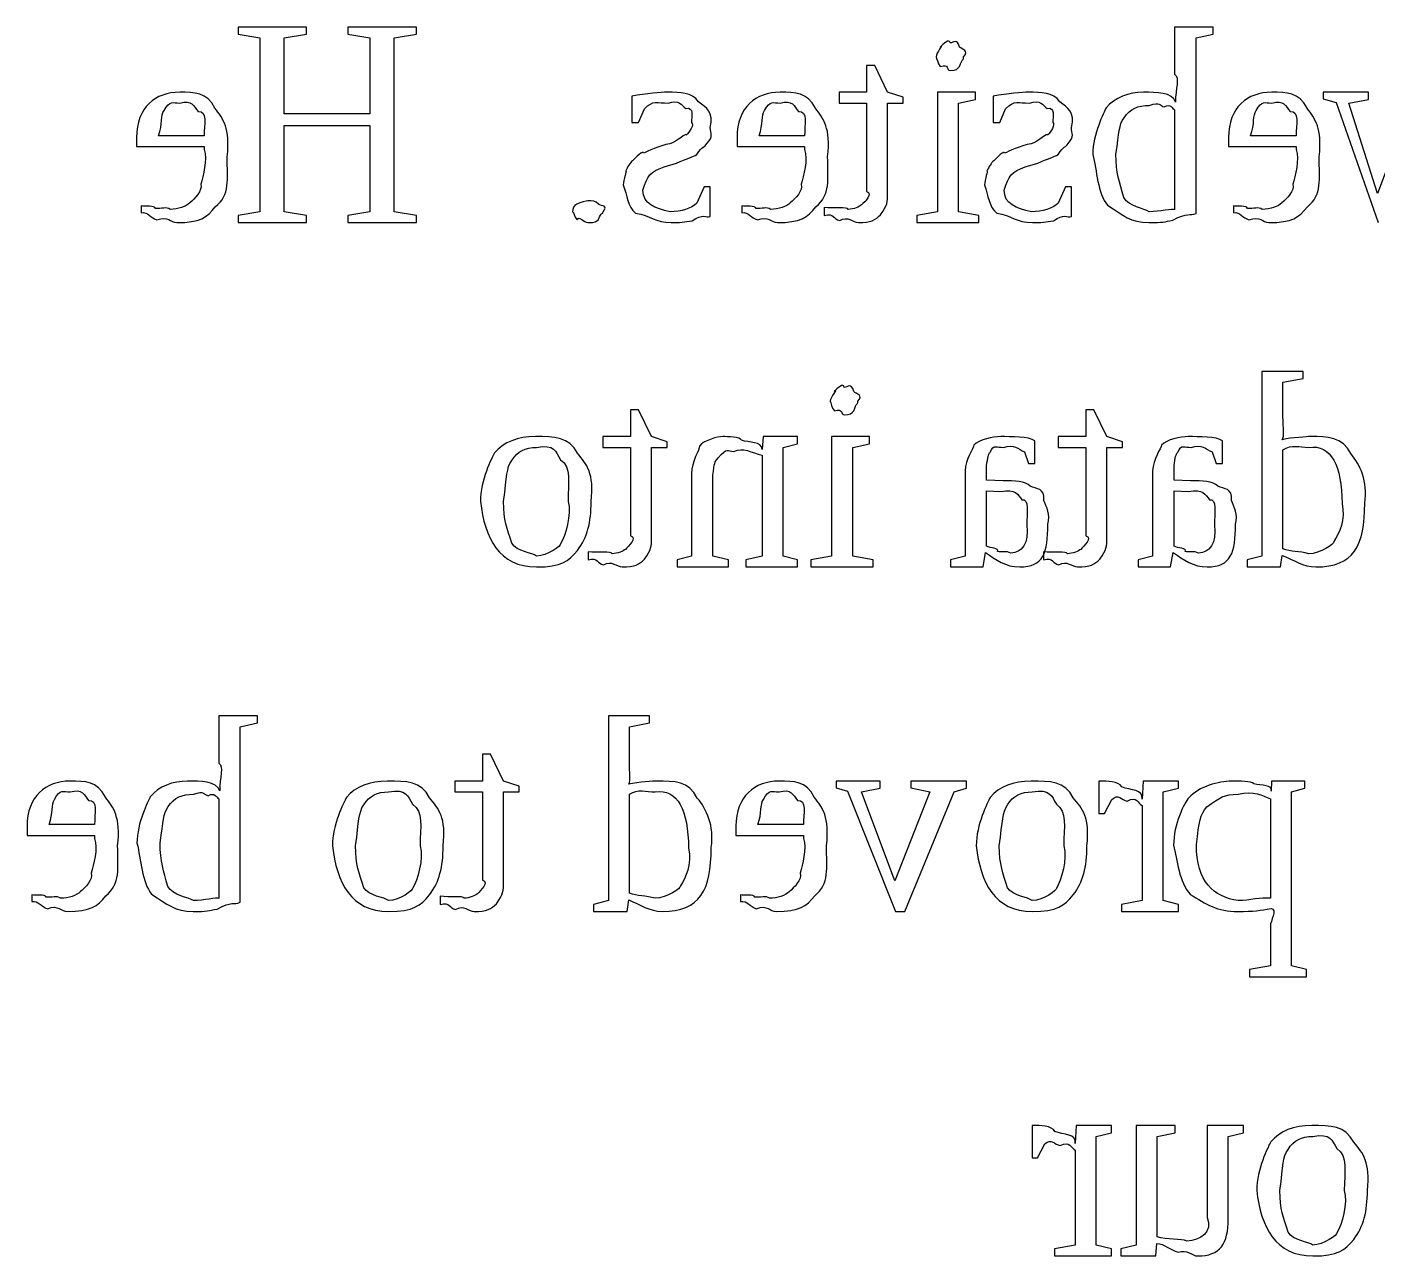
# Model space of a CAD drawing. Header units: millimetres. Extents: x 21 to 196, y 128 to 259.
# Drawn here: x 23.23 to 45.17, y 211.37 to 231.32 of the extents above; entities that cross this region are included whole.
import ezdxf

# ---------------------------------------------------------------- set-up
doc = ezdxf.new("R2010")
doc.units = ezdxf.units.MM
doc.layers.get('0').update_dxf_attribs({"linetype": 'CONTINUOUS'})

msp = doc.modelspace()

# ---------------------------------------------------------------- linework, layer by layer
at = {"color": 0}
for p, q in [((27.7633, 231.316), (26.6554, 231.316)), ((26.6554, 231.316), (26.6554, 231.2)), ((27.7633, 231.2), (27.7633, 231.316)), ((29.5493, 231.316), (28.4358, 231.316)), ((28.4358, 231.316), (28.4358, 231.2)), ((29.5493, 231.2), (29.5493, 231.316)), ((42.4917, 231.316), (41.8634, 231.316)), ((41.8634, 231.316), (41.8634, 230.55)), ((42.4917, 231.2), (42.4917, 231.316)), ((26.6554, 231.2), (27.0082, 231.14)), ((27.0082, 231.14), (27.0082, 228.317)), ((27.405, 231.14), (27.7633, 231.2)), ((27.405, 229.905), (27.405, 231.14)), ((28.4358, 231.2), (28.7941, 231.14)), ((28.7941, 231.14), (28.7941, 229.905)), ((29.191, 231.14), (29.5493, 231.2)), ((29.191, 228.317), (29.191, 231.14)), ((42.2106, 231.14), (42.4917, 231.2)), ((42.2106, 228.29), (42.2106, 231.14)), ((37.9899, 230.831), (37.9899, 230.831)), ((36.9933, 230.693), (36.861, 230.693)), ((36.861, 230.693), (36.861, 230.258)), ((37.2029, 230.258), (36.9933, 230.693)), ((33.0481, 230.192), (33.0481, 229.767)), ((36.861, 230.258), (36.4148, 230.258)), ((36.4148, 230.258), (36.4148, 230.081)), ((37.4565, 230.175), (37.2029, 230.258)), ((37.4565, 230.081), (37.4565, 230.175)), ((38.6292, 230.258), (38.0118, 230.258)), ((38.0118, 230.258), (38.0118, 228.317)), ((38.3536, 230.081), (38.6292, 230.142)), ((38.6292, 230.142), (38.6292, 230.258)), ((38.9146, 230.192), (38.9146, 229.767)), ((45.0123, 230.258), (44.2736, 230.258)), ((44.2736, 230.258), (44.2736, 230.148)), ((44.2736, 230.148), (44.4885, 230.092)), ((44.6927, 230.081), (45.0123, 230.142)), ((45.0123, 230.142), (45.0123, 230.258)), ((25.7059, 230.081), (25.7059, 230.081)), ((33.1584, 229.767), (33.2521, 229.988)), ((35.457, 230.081), (35.457, 230.081)), ((36.4148, 230.081), (36.861, 230.081)), ((36.861, 230.081), (36.861, 228.648)), ((37.2029, 228.621), (37.2029, 230.081)), ((37.2029, 230.081), (37.4565, 230.081)), ((38.3536, 228.317), (38.3536, 230.081)), ((39.0246, 229.767), (39.1185, 229.988)), ((41.8634, 229.971), (41.8634, 228.351)), ((43.44, 230.081), (43.44, 230.081)), ((44.4885, 230.092), (45.1665, 228.141)), ((45.1556, 228.615), (44.6927, 230.081)), ((28.7941, 229.905), (27.405, 229.905)), ((27.405, 228.317), (27.405, 229.718)), ((27.405, 229.718), (28.7941, 229.718)), ((28.7941, 229.718), (28.7941, 228.317)), ((33.0481, 229.767), (33.1584, 229.767)), ((38.9146, 229.767), (39.0246, 229.767)), ((45.6463, 229.905), (45.1556, 228.615)), ((25.0059, 229.525), (25.0059, 229.376)), ((26.1028, 229.552), (25.3642, 229.552)), ((34.7569, 229.525), (34.7569, 229.376)), ((35.8539, 229.552), (35.1152, 229.552)), ((42.7397, 229.525), (42.7397, 229.376)), ((43.8369, 229.552), (43.0982, 229.552)), ((25.0059, 229.376), (26.1028, 229.376)), ((26.1028, 229.376), (26.1028, 229.326)), ((34.7569, 229.376), (35.8539, 229.376)), ((35.8539, 229.376), (35.8539, 229.326)), ((42.7397, 229.376), (43.8369, 229.376)), ((43.8369, 229.376), (43.8369, 229.326)), ((33.5718, 229.045), (33.7757, 229.106)), ((39.4381, 229.045), (39.642, 229.106)), ((40.9099, 229.254), (40.9099, 229.254)), ((32.9103, 228.753), (32.9103, 228.753)), ((34.2222, 228.72), (34.1065, 228.455)), ((34.3214, 228.72), (34.2222, 228.72)), ((34.3214, 228.24), (34.3214, 228.72)), ((38.7766, 228.753), (38.7766, 228.753)), ((40.0886, 228.72), (39.9729, 228.455)), ((40.1877, 228.72), (40.0886, 228.72)), ((40.1877, 228.24), (40.1877, 228.72)), ((25.0831, 228.411), (25.0831, 228.301)), ((34.8341, 228.411), (34.8341, 228.301)), ((36.1721, 228.389), (36.1721, 228.257)), ((42.817, 228.411), (42.817, 228.301)), ((27.0082, 228.317), (26.6554, 228.257)), ((26.6554, 228.257), (26.6554, 228.141)), ((27.7633, 228.257), (27.405, 228.317)), ((27.7633, 228.141), (27.7633, 228.257)), ((28.7941, 228.317), (28.4358, 228.257)), ((28.4358, 228.257), (28.4358, 228.141)), ((29.5493, 228.257), (29.191, 228.317)), ((29.5493, 228.141), (29.5493, 228.257)), ((32.0849, 228.317), (32.0849, 228.317)), ((38.0118, 228.317), (37.6756, 228.257)), ((37.6756, 228.257), (37.6756, 228.141)), ((38.6842, 228.257), (38.3536, 228.317)), ((38.6842, 228.141), (38.6842, 228.257)), ((26.6554, 228.141), (27.7633, 228.141)), ((28.4358, 228.141), (29.5493, 228.141)), ((36.7288, 228.141), (36.7288, 228.141)), ((37.6756, 228.141), (38.6842, 228.141)), ((43.9484, 225.726), (43.2816, 225.726)), ((43.2816, 225.726), (43.2816, 222.727)), ((43.6231, 225.549), (43.9484, 225.61)), ((43.6231, 224.992), (43.6231, 225.549)), ((43.9484, 225.61), (43.9484, 225.726)), ((33.1584, 225.103), (33.0261, 225.103)), ((33.0261, 225.103), (33.0261, 224.667)), ((33.3678, 224.667), (33.1584, 225.103)), ((36.2712, 225.24), (36.2712, 225.24)), ((40.5529, 225.103), (40.4206, 225.103)), ((40.4206, 225.103), (40.4206, 224.667)), ((40.7624, 224.667), (40.5529, 225.103)), ((33.0261, 224.667), (32.5796, 224.667)), ((32.5796, 224.667), (32.5796, 224.491)), ((33.6214, 224.584), (33.3678, 224.667)), ((35.1813, 224.667), (35.1648, 224.458)), ((35.7382, 224.667), (35.1813, 224.667)), ((35.7382, 224.551), (35.7382, 224.667)), ((36.9108, 224.667), (36.2934, 224.667)), ((36.2934, 224.667), (36.2934, 222.727)), ((36.9108, 224.551), (36.9108, 224.667)), ((39.0384, 224.667), (39.0384, 224.667)), ((40.4206, 224.667), (39.9743, 224.667)), ((39.9743, 224.667), (39.9743, 224.491)), ((41.0161, 224.584), (40.7624, 224.667)), ((42.0853, 224.667), (42.0853, 224.667)), ((32.5796, 224.491), (33.0261, 224.491)), ((33.0261, 224.491), (33.0261, 223.058)), ((33.3678, 223.03), (33.3678, 224.491)), ((33.3678, 224.491), (33.6214, 224.491)), ((33.6214, 224.491), (33.6214, 224.584)), ((35.5064, 224.491), (35.7382, 224.551)), ((35.5064, 222.727), (35.5064, 224.491)), ((36.6353, 224.491), (36.9108, 224.551)), ((36.6353, 222.727), (36.6353, 224.491)), ((39.5951, 224.232), (39.5951, 224.601)), ((39.9743, 224.491), (40.4206, 224.491)), ((40.4206, 224.491), (40.4206, 223.058)), ((40.7624, 223.03), (40.7624, 224.491)), ((40.7624, 224.491), (41.0161, 224.491)), ((41.0161, 224.491), (41.0161, 224.584)), ((42.642, 224.232), (42.642, 224.601)), ((43.6231, 222.848), (43.6231, 224.452)), ((35.1648, 224.364), (35.1648, 222.727)), ((39.4243, 224.419), (39.4903, 224.232)), ((39.4903, 224.232), (39.5951, 224.232)), ((42.4713, 224.419), (42.5372, 224.232)), ((42.5372, 224.232), (42.642, 224.232)), ((34.0183, 224.066), (34.0183, 222.727)), ((34.3655, 222.727), (34.3655, 224.039)), ((38.4598, 224.11), (38.4598, 222.727)), ((38.807, 223.962), (38.807, 224.193)), ((41.5064, 224.11), (41.5064, 222.727)), ((41.8539, 223.962), (41.8539, 224.193)), ((39.0772, 223.95), (38.807, 223.962)), ((38.807, 223.785), (39.044, 223.774)), ((38.807, 222.887), (38.807, 223.785)), ((42.1238, 223.95), (41.8539, 223.962)), ((41.8539, 223.785), (42.091, 223.774)), ((41.8539, 222.887), (41.8539, 223.785)), ((30.5911, 223.614), (30.5911, 223.614)), ((30.9659, 223.614), (30.9659, 223.614)), ((44.5823, 223.581), (44.5823, 223.581)), ((32.3371, 222.799), (32.3371, 222.666)), ((34.0183, 222.727), (33.7867, 222.666)), ((34.6191, 222.666), (34.3655, 222.727)), ((35.1648, 222.727), (34.9002, 222.666)), ((35.7382, 222.666), (35.5064, 222.727)), ((36.2934, 222.727), (35.9572, 222.666)), ((36.9658, 222.666), (36.6353, 222.727)), ((38.4598, 222.727), (38.2228, 222.666)), ((38.7519, 222.551), (38.7904, 222.787)), ((39.7316, 222.799), (39.7316, 222.666)), ((41.5064, 222.727), (41.2694, 222.666)), ((41.7985, 222.551), (41.8373, 222.787)), ((43.2816, 222.727), (43.0389, 222.666)), ((43.5846, 222.551), (43.6122, 222.738)), ((32.8938, 222.551), (32.8938, 222.551)), ((33.7867, 222.666), (33.7867, 222.551)), ((33.7867, 222.551), (34.6191, 222.551)), ((34.6191, 222.551), (34.6191, 222.666)), ((34.9002, 222.666), (34.9002, 222.551)), ((34.9002, 222.551), (35.7382, 222.551)), ((35.7382, 222.551), (35.7382, 222.666)), ((35.9572, 222.666), (35.9572, 222.551)), ((35.9572, 222.551), (36.9658, 222.551)), ((36.9658, 222.551), (36.9658, 222.666)), ((38.2228, 222.666), (38.2228, 222.551)), ((38.2228, 222.551), (38.7519, 222.551)), ((40.2883, 222.551), (40.2883, 222.551)), ((41.2694, 222.666), (41.2694, 222.551)), ((41.2694, 222.551), (41.7985, 222.551)), ((43.0389, 222.666), (43.0389, 222.551)), ((43.0389, 222.551), (43.5846, 222.551)), ((26.9696, 220.133), (26.3412, 220.133)), ((26.3412, 220.133), (26.3412, 219.367)), ((26.9696, 220.018), (26.9696, 220.133)), ((33.3347, 220.133), (32.6678, 220.133)), ((32.6678, 220.133), (32.6678, 217.135)), ((33.3347, 220.018), (33.3347, 220.133)), ((26.6884, 219.957), (26.9696, 220.018)), ((26.6884, 217.107), (26.6884, 219.957)), ((33.0095, 219.957), (33.3347, 220.018)), ((33.0095, 219.4), (33.0095, 219.957)), ((30.7551, 219.51), (30.6228, 219.51)), ((30.6228, 219.51), (30.6228, 219.075)), ((30.9645, 219.075), (30.7551, 219.51)), ((30.6228, 219.075), (30.1763, 219.075)), ((30.1763, 219.075), (30.1763, 218.899)), ((31.2181, 218.992), (30.9645, 219.075)), ((31.2181, 218.899), (31.2181, 218.992)), ((37.0815, 219.075), (36.365, 219.075)), ((36.365, 219.075), (36.365, 218.965)), ((36.365, 218.965), (36.5524, 218.91)), ((36.7785, 218.899), (37.0815, 218.959)), ((37.0815, 218.959), (37.0815, 219.075)), ((38.4817, 219.075), (37.5779, 219.075)), ((37.5779, 219.075), (37.5779, 218.965)), ((37.5779, 218.965), (37.8866, 218.899)), ((38.2834, 218.899), (38.4817, 218.959)), ((38.4817, 218.959), (38.4817, 219.075)), ((40.6344, 219.075), (40.6344, 218.551)), ((40.6672, 219.075), (40.6344, 219.075)), ((41.3508, 219.075), (41.3343, 218.783)), ((41.9241, 219.075), (41.3508, 219.075)), ((41.6761, 218.899), (41.9241, 218.959)), ((41.9241, 218.959), (41.9241, 219.075)), ((43.4344, 219.075), (43.4287, 218.91)), ((43.9801, 219.075), (43.4344, 219.075)), ((43.7596, 218.899), (43.9801, 218.959)), ((43.9801, 218.959), (43.9801, 219.075)), ((23.9269, 218.899), (23.9269, 218.899)), ((26.3412, 218.789), (26.3412, 217.168)), ((30.1763, 218.899), (30.6228, 218.899)), ((30.6228, 218.899), (30.6228, 217.466)), ((30.9645, 217.438), (30.9645, 218.899)), ((30.9645, 218.899), (31.2181, 218.899)), ((33.0095, 217.256), (33.0095, 218.86)), ((35.439, 218.899), (35.439, 218.899)), ((36.5524, 218.91), (37.3295, 216.958)), ((37.3186, 217.454), (36.7785, 218.899)), ((37.8866, 218.899), (37.3186, 217.454)), ((37.484, 216.958), (38.2834, 218.899)), ((40.7225, 218.551), (40.8436, 218.777)), ((41.6761, 217.135), (41.6761, 218.899)), ((43.4178, 218.789), (43.4178, 217.173)), ((43.7596, 216.076), (43.7596, 218.899)), ((40.6344, 218.551), (40.7225, 218.551)), ((41.3343, 218.678), (41.3343, 217.135)), ((23.2268, 218.342), (23.2268, 218.193)), ((24.3237, 218.369), (23.5851, 218.369)), ((34.739, 218.342), (34.739, 218.193)), ((35.8359, 218.369), (35.0973, 218.369)), ((23.2268, 218.193), (24.3237, 218.193)), ((24.3237, 218.193), (24.3237, 218.143)), ((34.739, 218.193), (35.8359, 218.193)), ((35.8359, 218.193), (35.8359, 218.143)), ((25.3876, 218.072), (25.3876, 218.072)), ((28.1878, 218.022), (28.1878, 218.022)), ((28.5626, 218.022), (28.5626, 218.022)), ((33.9687, 217.989), (33.9687, 217.989)), ((38.6415, 218.022), (38.6415, 218.022)), ((39.0165, 218.022), (39.0165, 218.022)), ((42.2162, 218.044), (42.2162, 218.044)), ((23.304, 217.229), (23.304, 217.118)), ((29.9338, 217.206), (29.9338, 217.074)), ((34.8161, 217.229), (34.8161, 217.118)), ((32.6678, 217.135), (32.4253, 217.074)), ((32.4253, 217.074), (32.4253, 216.958)), ((32.9709, 216.958), (32.9985, 217.146)), ((41.3343, 217.135), (40.9981, 217.074)), ((40.9981, 217.074), (40.9981, 216.958)), ((41.9241, 217.074), (41.6761, 217.135)), ((41.9241, 216.958), (41.9241, 217.074)), ((30.4905, 216.958), (30.4905, 216.958)), ((32.4253, 216.958), (32.9709, 216.958)), ((37.3295, 216.958), (37.484, 216.958)), ((40.9981, 216.958), (41.9241, 216.958)), ((43.4178, 216.727), (43.4178, 216.076)), ((43.4178, 216.076), (43.0816, 216.016)), ((43.0816, 216.016), (43.0816, 215.9)), ((43.0816, 215.9), (44.0076, 215.9)), ((44.0076, 216.016), (43.7596, 216.076)), ((44.0076, 215.9), (44.0076, 216.016)), ((39.5482, 213.483), (39.5482, 212.959)), ((39.5813, 213.483), (39.5482, 213.483)), ((40.265, 213.483), (40.2484, 213.191)), ((40.8383, 213.483), (40.265, 213.483)), ((40.8383, 213.367), (40.8383, 213.483)), ((41.8744, 213.483), (41.2404, 213.483)), ((41.2404, 213.483), (41.2404, 211.542)), ((41.8744, 213.367), (41.8744, 213.483)), ((42.9824, 213.483), (42.3926, 213.483)), ((42.3926, 213.483), (42.3926, 211.989)), ((42.9824, 213.367), (42.9824, 213.483)), ((40.5903, 213.306), (40.8383, 213.367)), ((40.5903, 211.542), (40.5903, 213.306)), ((41.5823, 213.306), (41.8744, 213.367)), ((41.5823, 211.675), (41.5823, 213.306)), ((42.7344, 213.306), (42.9824, 213.367)), ((42.7344, 211.967), (42.7344, 213.306)), ((39.6363, 212.959), (39.7577, 213.185)), ((40.2484, 213.086), (40.2484, 211.542)), ((39.5482, 212.959), (39.6363, 212.959)), ((43.1973, 212.43), (43.1973, 212.43)), ((43.5723, 212.43), (43.5723, 212.43)), ((40.2484, 211.542), (39.9122, 211.482)), ((40.8383, 211.482), (40.5903, 211.542)), ((41.2404, 211.542), (40.9924, 211.482)), ((41.5604, 211.366), (41.5766, 211.57)), ((39.9122, 211.482), (39.9122, 211.366)), ((39.9122, 211.366), (40.8383, 211.366)), ((40.8383, 211.366), (40.8383, 211.482)), ((40.9924, 211.482), (40.9924, 211.366)), ((40.9924, 211.366), (41.5604, 211.366))]:
    msp.add_line(p, q, dxfattribs=at)
for points in [[(38.0559, 230.991), (38.1194, 231.054), (37.9899, 230.893), (37.9899, 230.831)], [(38.2157, 231.057), (38.2076, 231.142), (38.1, 231.035), (38.0559, 230.991)], [(38.3702, 230.991), (38.3286, 231.142), (38.275, 231.057), (38.2157, 231.057)], [(37.9899, 230.831), (38.0009, 230.816), (38.0118, 230.721), (38.0559, 230.677)], [(38.4362, 230.831), (38.5339, 230.937), (38.4143, 230.947), (38.3702, 230.991)], [(38.3702, 230.677), (38.4168, 230.816), (38.4362, 230.772), (38.4362, 230.831)], [(38.0559, 230.677), (38.2076, 230.728), (38.1536, 230.61), (38.2157, 230.61)], [(38.2157, 230.61), (38.3286, 230.61), (38.3261, 230.633), (38.3702, 230.677)], [(41.8634, 230.55), (41.9559, 230.489), (41.8691, 230.318), (41.88, 230.098)], [(25.7059, 230.258), (25.3132, 230.258), (25.0059, 230.013), (25.0059, 229.525)], [(26.2792, 229.999), (26.1441, 230.258), (25.9526, 230.258), (25.7059, 230.258)], [(33.6214, 230.258), (33.5318, 230.258), (33.2796, 230.236), (33.0481, 230.192)], [(34.134, 230.104), (34.0169, 230.258), (33.8391, 230.258), (33.6214, 230.258)], [(35.457, 230.258), (35.0642, 230.258), (34.7569, 230.013), (34.7569, 229.525)], [(36.0303, 229.999), (35.8951, 230.258), (35.7036, 230.258), (35.457, 230.258)], [(39.4878, 230.258), (39.3982, 230.258), (39.146, 230.236), (38.9146, 230.192)], [(40.0004, 230.104), (39.8833, 230.258), (39.7055, 230.258), (39.4878, 230.258)], [(41.3561, 230.258), (41.118, 230.258), (40.8905, 230.172), (40.7501, 230.004)], [(41.88, 230.098), (41.8275, 230.258), (41.5657, 230.258), (41.3561, 230.258)], [(43.44, 230.258), (43.047, 230.258), (42.7397, 230.013), (42.7397, 229.525)], [(44.0133, 229.999), (43.8781, 230.258), (43.6866, 230.258), (43.44, 230.258)], [(25.3642, 229.552), (25.4345, 229.742), (25.3945, 229.879), (25.4524, 229.96)], [(25.4524, 229.96), (25.5488, 230.139), (25.5929, 230.081), (25.7059, 230.081)], [(25.7059, 230.081), (25.9085, 230.139), (25.9347, 230.034), (26.0036, 229.944)], [(26.0036, 229.944), (26.1621, 229.96), (26.1028, 229.725), (26.1028, 229.552)], [(26.4776, 229.21), (26.53, 229.676), (26.4115, 229.825), (26.2792, 229.999)], [(33.2521, 229.988), (33.3995, 230.139), (33.4615, 230.081), (33.6379, 230.081)], [(33.6379, 230.081), (33.8184, 230.139), (33.8584, 230.051), (33.9246, 229.993)], [(33.9246, 229.993), (34.0651, 230.026), (34.0183, 229.862), (34.0183, 229.767)], [(34.3214, 229.684), (34.3848, 229.934), (34.2594, 230), (34.134, 230.104)], [(35.1152, 229.552), (35.1855, 229.742), (35.1455, 229.879), (35.2034, 229.96)], [(35.2034, 229.96), (35.3, 230.139), (35.3441, 230.081), (35.457, 230.081)], [(35.457, 230.081), (35.6595, 230.139), (35.6856, 230.034), (35.7547, 229.944)], [(35.7547, 229.944), (35.9131, 229.96), (35.8539, 229.725), (35.8539, 229.552)], [(36.2285, 229.21), (36.2811, 229.676), (36.1625, 229.825), (36.0303, 229.999)], [(39.1185, 229.988), (39.2659, 230.139), (39.3277, 230.081), (39.5041, 230.081)], [(39.5041, 230.081), (39.6847, 230.139), (39.7245, 230.051), (39.7909, 229.993)], [(39.7909, 229.993), (39.9313, 230.026), (39.8847, 229.862), (39.8847, 229.767)], [(40.1877, 229.684), (40.2512, 229.934), (40.1256, 230), (40.0004, 230.104)], [(40.7501, 230.004), (40.7169, 229.923), (40.5349, 229.587), (40.5349, 229.249)], [(41.0422, 229.844), (41.1441, 229.996), (41.2669, 230.043), (41.45, 230.043)], [(41.45, 230.043), (41.6429, 230.114), (41.6126, 230.034), (41.6927, 230.021)], [(41.6927, 230.021), (41.8013, 230.084), (41.8275, 229.989), (41.8634, 229.971)], [(43.0982, 229.552), (43.1684, 229.742), (43.1285, 229.879), (43.1863, 229.96)], [(43.1863, 229.96), (43.2827, 230.139), (43.3268, 230.081), (43.44, 230.081)], [(43.44, 230.081), (43.6425, 230.139), (43.6686, 230.034), (43.7374, 229.944)], [(43.7374, 229.944), (43.8961, 229.96), (43.8369, 229.725), (43.8369, 229.552)], [(44.2115, 229.21), (44.2641, 229.676), (44.1456, 229.825), (44.0133, 229.999)], [(34.0183, 229.767), (34.0651, 229.731), (33.9893, 229.616), (33.9301, 229.558)], [(39.8847, 229.767), (39.9313, 229.731), (39.8558, 229.616), (39.7965, 229.558)], [(40.9099, 229.254), (40.9677, 229.618), (40.954, 229.715), (41.0422, 229.844)], [(33.9301, 229.558), (33.9466, 229.618), (33.784, 229.456), (33.6655, 229.42)], [(34.2663, 229.426), (34.3848, 229.541), (34.3214, 229.585), (34.3214, 229.684)], [(39.7965, 229.558), (39.8127, 229.618), (39.6505, 229.456), (39.5319, 229.42)], [(40.1327, 229.426), (40.2512, 229.541), (40.1877, 229.585), (40.1877, 229.684)], [(26.1028, 229.326), (26.1621, 229.162), (26.0849, 228.899), (26.0477, 228.764)], [(33.2355, 229.266), (33.2383, 229.328), (33.1074, 229.191), (33.0591, 229.144)], [(33.6655, 229.42), (33.4918, 229.394), (33.3017, 229.298), (33.2355, 229.266)], [(34.1065, 229.249), (34.1933, 229.398), (34.2305, 229.355), (34.2663, 229.426)], [(35.8539, 229.326), (35.9131, 229.162), (35.8359, 228.899), (35.7988, 228.764)], [(39.1019, 229.266), (39.1047, 229.328), (38.9738, 229.191), (38.9255, 229.144)], [(39.5319, 229.42), (39.358, 229.394), (39.1679, 229.298), (39.1019, 229.266)], [(39.9729, 229.249), (40.0597, 229.398), (40.0967, 229.355), (40.1327, 229.426)], [(43.8369, 229.326), (43.8961, 229.162), (43.8189, 228.899), (43.7815, 228.764)], [(26.2847, 228.395), (26.53, 228.596), (26.4776, 228.836), (26.4776, 229.21)], [(33.0591, 229.144), (33.0247, 229.114), (32.9751, 229.041), (32.9489, 228.979)], [(33.23, 228.67), (33.3044, 228.902), (33.3444, 228.968), (33.5718, 229.045)], [(33.7757, 229.106), (33.9356, 229.184), (34.0376, 229.201), (34.1065, 229.249)], [(36.0355, 228.395), (36.2811, 228.596), (36.2285, 228.836), (36.2285, 229.21)], [(38.9255, 229.144), (38.8909, 229.114), (38.8415, 229.041), (38.8151, 228.979)], [(39.0962, 228.67), (39.1707, 228.902), (39.2105, 228.968), (39.4381, 229.045)], [(39.642, 229.106), (39.8018, 229.184), (39.9038, 229.201), (39.9729, 229.249)], [(40.5349, 229.249), (40.5998, 228.99), (40.615, 228.612), (40.7719, 228.422)], [(41.0365, 228.549), (40.9677, 228.805), (40.9099, 228.942), (40.9099, 229.254)], [(44.0186, 228.395), (44.2641, 228.596), (44.2115, 228.836), (44.2115, 229.21)], [(32.9489, 228.979), (32.9737, 228.99), (32.9103, 228.841), (32.9103, 228.753)], [(38.8151, 228.979), (38.8401, 228.99), (38.7766, 228.841), (38.7766, 228.753)], [(26.0477, 228.764), (26.0849, 228.659), (25.9485, 228.53), (25.8713, 228.461)], [(32.9103, 228.753), (32.9737, 228.582), (32.9765, 228.398), (33.1088, 228.296)], [(33.671, 228.317), (33.4216, 228.375), (33.23, 228.435), (33.23, 228.67)], [(35.7988, 228.764), (35.8359, 228.659), (35.6993, 228.53), (35.6224, 228.461)], [(36.861, 228.648), (36.9757, 228.618), (36.8335, 228.479), (36.7785, 228.428)], [(37.0872, 228.268), (37.2029, 228.428), (37.2029, 228.469), (37.2029, 228.621)], [(38.7766, 228.753), (38.8401, 228.582), (38.8426, 228.398), (38.9749, 228.296)], [(39.5372, 228.317), (39.2878, 228.375), (39.0962, 228.435), (39.0962, 228.67)], [(43.7815, 228.764), (43.8189, 228.659), (43.6824, 228.53), (43.6051, 228.461)], [(25.3146, 228.372), (25.3063, 228.424), (25.1423, 228.396), (25.0831, 228.411)], [(25.5516, 228.356), (25.4937, 228.402), (25.4069, 228.362), (25.3146, 228.372)], [(25.8713, 228.461), (25.8093, 228.402), (25.6839, 228.356), (25.5516, 228.356)], [(25.6618, 228.141), (26.0339, 228.141), (26.1524, 228.225), (26.2847, 228.395)], [(32.1565, 228.439), (32.1097, 228.424), (32.0849, 228.364), (32.0849, 228.317)], [(32.3329, 228.494), (32.3219, 228.494), (32.2048, 228.475), (32.1565, 228.439)], [(32.5093, 228.439), (32.4624, 228.494), (32.4032, 228.494), (32.3329, 228.494)], [(32.581, 228.317), (32.6747, 228.424), (32.5575, 228.406), (32.5093, 228.439)], [(34.1065, 228.455), (34.0128, 228.375), (33.8515, 228.317), (33.671, 228.317)], [(35.0655, 228.372), (35.0573, 228.424), (34.8933, 228.396), (34.8341, 228.411)], [(35.3025, 228.356), (35.2447, 228.402), (35.1579, 228.362), (35.0655, 228.372)], [(35.6224, 228.461), (35.5604, 228.402), (35.4348, 228.356), (35.3025, 228.356)], [(35.4129, 228.141), (35.7851, 228.141), (35.9033, 228.225), (36.0355, 228.395)], [(36.5637, 228.356), (36.5524, 228.402), (36.3266, 228.367), (36.1721, 228.389)], [(36.7785, 228.428), (36.7482, 228.402), (36.6518, 228.356), (36.5637, 228.356)], [(39.9729, 228.455), (39.8791, 228.375), (39.7178, 228.317), (39.5372, 228.317)], [(40.7719, 228.422), (41.0298, 228.258), (41.1508, 228.141), (41.4443, 228.141)], [(41.45, 228.317), (41.3713, 228.375), (41.1219, 228.395), (41.0365, 228.549)], [(43.0484, 228.372), (43.0403, 228.424), (42.8763, 228.396), (42.817, 228.411)], [(43.2855, 228.356), (43.2276, 228.402), (43.1408, 228.362), (43.0484, 228.372)], [(43.6051, 228.461), (43.5434, 228.402), (43.4178, 228.356), (43.2855, 228.356)], [(43.3959, 228.141), (43.7677, 228.141), (43.8863, 228.225), (44.0186, 228.395)], [(25.0831, 228.301), (25.1919, 228.32), (25.2305, 228.218), (25.3366, 228.185)], [(25.3366, 228.185), (25.5227, 228.258), (25.5516, 228.141), (25.6618, 228.141)], [(32.0849, 228.317), (32.1097, 228.328), (32.1097, 228.226), (32.1565, 228.191)], [(32.1565, 228.191), (32.2048, 228.258), (32.264, 228.141), (32.3329, 228.141)], [(32.3329, 228.141), (32.4624, 228.141), (32.4624, 228.158), (32.5093, 228.191)], [(32.5093, 228.191), (32.5575, 228.328), (32.581, 228.269), (32.581, 228.317)], [(33.1088, 228.296), (33.3513, 228.258), (33.4312, 228.141), (33.6875, 228.141)], [(33.6875, 228.141), (33.8294, 228.141), (33.9053, 228.15), (34.0293, 228.169)], [(34.0293, 228.169), (34.1974, 228.298), (34.2525, 228.214), (34.3214, 228.24)], [(34.8341, 228.301), (34.9429, 228.32), (34.9815, 228.218), (35.0876, 228.185)], [(35.0876, 228.185), (35.2736, 228.258), (35.3025, 228.141), (35.4129, 228.141)], [(36.1721, 228.257), (36.3403, 228.302), (36.3153, 228.196), (36.4257, 228.174)], [(36.4257, 228.174), (36.5566, 228.258), (36.6339, 228.141), (36.7288, 228.141)], [(36.7288, 228.141), (36.9274, 228.141), (37.0071, 228.182), (37.0872, 228.268)], [(38.9749, 228.296), (39.2176, 228.258), (39.2977, 228.141), (39.5538, 228.141)], [(39.5538, 228.141), (39.6956, 228.141), (39.7715, 228.15), (39.8956, 228.169)], [(39.8956, 228.169), (40.0636, 228.298), (40.1189, 228.214), (40.1877, 228.24)], [(41.4443, 228.141), (41.6761, 228.141), (41.6927, 228.153), (41.8359, 228.18)], [(41.8634, 228.351), (41.8412, 228.375), (41.6126, 228.317), (41.45, 228.317)], [(41.8359, 228.18), (42.0811, 228.314), (42.1047, 228.246), (42.2106, 228.29)], [(42.817, 228.301), (42.926, 228.32), (42.9645, 228.218), (43.0706, 228.185)], [(43.0706, 228.185), (43.2566, 228.258), (43.2855, 228.141), (43.3959, 228.141)], [(36.4973, 225.466), (36.4892, 225.552), (36.3816, 225.444), (36.3375, 225.4)], [(36.6518, 225.4), (36.6102, 225.552), (36.5566, 225.466), (36.4973, 225.466)], [(36.3375, 225.4), (36.401, 225.463), (36.2712, 225.302), (36.2712, 225.24)], [(36.7178, 225.24), (36.8155, 225.346), (36.6959, 225.356), (36.6518, 225.4)], [(36.2712, 225.24), (36.2825, 225.225), (36.2934, 225.13), (36.3375, 225.086)], [(36.3375, 225.086), (36.4892, 225.137), (36.4352, 225.02), (36.4973, 225.02)], [(36.6518, 225.086), (36.6984, 225.225), (36.7178, 225.181), (36.7178, 225.24)], [(36.4973, 225.02), (36.6102, 225.02), (36.6077, 225.042), (36.6518, 225.086)], [(43.6122, 224.617), (43.6481, 224.681), (43.6231, 224.79), (43.6231, 224.992)], [(31.484, 224.667), (31.1919, 224.667), (30.9687, 224.579), (30.8171, 224.403)], [(32.1675, 224.397), (32.027, 224.667), (31.79, 224.667), (31.484, 224.667)], [(34.5254, 224.667), (34.4413, 224.667), (34.2305, 224.615), (34.145, 224.513)], [(34.8286, 224.607), (34.8093, 224.667), (34.6067, 224.667), (34.5254, 224.667)], [(39.0384, 224.667), (38.9061, 224.667), (38.6955, 224.62), (38.6031, 224.529)], [(39.5951, 224.601), (39.5016, 224.667), (39.201, 224.667), (39.0384, 224.667)], [(42.0853, 224.667), (41.953, 224.667), (41.7421, 224.62), (41.65, 224.529)], [(42.642, 224.601), (42.5482, 224.667), (42.248, 224.667), (42.0853, 224.667)], [(44.0641, 224.667), (44.0256, 224.667), (43.7638, 224.651), (43.6122, 224.617)], [(44.7255, 224.391), (44.5851, 224.667), (44.3548, 224.667), (44.0641, 224.667)], [(31.0982, 224.281), (31.196, 224.432), (31.3173, 224.491), (31.5006, 224.491)], [(31.5006, 224.491), (31.7955, 224.549), (31.812, 224.425), (31.8919, 224.292)], [(34.145, 224.513), (34.1547, 224.461), (34.0183, 224.26), (34.0183, 224.066)], [(34.4482, 224.32), (34.6136, 224.505), (34.5901, 224.425), (34.7073, 224.425)], [(34.7073, 224.425), (34.8561, 224.505), (34.9856, 224.404), (35.1648, 224.364)], [(35.1648, 224.458), (35.1648, 224.59), (34.947, 224.569), (34.8286, 224.607)], [(38.6031, 224.529), (38.6016, 224.482), (38.4598, 224.298), (38.4598, 224.11)], [(38.8729, 224.419), (38.9213, 224.549), (38.9876, 224.491), (39.0825, 224.491)], [(39.0825, 224.491), (39.2589, 224.549), (39.3224, 224.466), (39.4243, 224.419)], [(41.65, 224.529), (41.6486, 224.482), (41.5064, 224.298), (41.5064, 224.11)], [(41.9199, 224.419), (41.9682, 224.549), (42.0342, 224.491), (42.1294, 224.491)], [(42.1294, 224.491), (42.3058, 224.549), (42.3693, 224.466), (42.4713, 224.419)], [(43.6231, 224.452), (43.7691, 224.549), (43.8849, 224.491), (44.0422, 224.491)], [(44.0422, 224.491), (44.4045, 224.549), (44.5823, 224.187), (44.5823, 223.581)], [(30.8171, 224.403), (30.773, 224.314), (30.5911, 223.963), (30.5911, 223.614)], [(30.9659, 223.614), (31.0238, 224.039), (31.01, 224.145), (31.0982, 224.281)], [(31.8919, 224.292), (32.0738, 224.167), (32.0132, 223.934), (32.0132, 223.614)], [(32.388, 223.614), (32.4418, 224.072), (32.315, 224.216), (32.1675, 224.397)], [(34.3655, 224.039), (34.3862, 224.248), (34.3931, 224.25), (34.4482, 224.32)], [(38.807, 224.193), (38.8331, 224.336), (38.8288, 224.371), (38.8729, 224.419)], [(41.8539, 224.193), (41.88, 224.336), (41.8758, 224.371), (41.9199, 224.419)], [(44.9516, 223.587), (45.0039, 223.947), (44.8772, 224.207), (44.7255, 224.391)], [(39.044, 223.774), (39.274, 223.829), (39.3224, 223.722), (39.3802, 223.642)], [(39.5182, 223.862), (39.4395, 223.95), (39.2688, 223.947), (39.0772, 223.95)], [(39.7387, 223.631), (39.7591, 223.843), (39.6173, 223.81), (39.5182, 223.862)], [(42.091, 223.774), (42.321, 223.829), (42.3693, 223.722), (42.4272, 223.642)], [(42.5648, 223.862), (42.4864, 223.95), (42.3153, 223.947), (42.1238, 223.95)], [(42.7852, 223.631), (42.8061, 223.843), (42.6642, 223.81), (42.5648, 223.862)], [(30.5911, 223.614), (30.6558, 223.02), (30.8942, 222.551), (31.5006, 222.551)], [(31.0982, 222.936), (31.0238, 223.182), (30.9659, 223.301), (30.9659, 223.614)], [(32.0132, 223.614), (32.0738, 223.406), (31.9732, 223.06), (31.8919, 222.925)], [(32.1675, 222.82), (32.3246, 223.031), (32.388, 223.268), (32.388, 223.614)], [(39.3802, 223.642), (39.5055, 223.667), (39.4628, 223.424), (39.4628, 223.234)], [(39.8046, 223.245), (39.8515, 223.402), (39.7827, 223.527), (39.7387, 223.631)], [(42.4272, 223.642), (42.5524, 223.667), (42.5097, 223.424), (42.5097, 223.234)], [(42.8516, 223.245), (42.8985, 223.402), (42.8293, 223.527), (42.7852, 223.631)], [(44.1579, 222.551), (44.7682, 222.551), (44.9516, 222.895), (44.9516, 223.587)], [(44.5823, 223.581), (44.6401, 223.314), (44.5382, 223.099), (44.45, 222.964)], [(39.4628, 223.234), (39.5055, 222.936), (39.3774, 222.776), (39.2038, 222.776)], [(39.3471, 222.551), (39.733, 222.551), (39.8046, 222.782), (39.8046, 223.245)], [(42.5097, 223.234), (42.5524, 222.936), (42.4244, 222.776), (42.2508, 222.776)], [(42.394, 222.551), (42.7799, 222.551), (42.8516, 222.782), (42.8516, 223.245)], [(31.5006, 222.727), (31.4344, 222.785), (31.1864, 222.796), (31.0982, 222.936)], [(31.8919, 222.925), (31.9085, 222.903), (31.677, 222.727), (31.5006, 222.727)], [(33.0261, 223.058), (33.1404, 223.027), (32.9985, 222.888), (32.9434, 222.837)], [(33.2521, 222.677), (33.3678, 222.837), (33.3678, 222.878), (33.3678, 223.03)], [(40.4206, 223.058), (40.5349, 223.027), (40.3931, 222.888), (40.338, 222.837)], [(40.6467, 222.677), (40.7624, 222.837), (40.7624, 222.878), (40.7624, 223.03)], [(44.45, 222.964), (44.4638, 222.928), (44.2267, 222.765), (44.0422, 222.765)], [(31.5006, 222.551), (31.9085, 222.551), (32.0173, 222.64), (32.1675, 222.82)], [(32.7284, 222.765), (32.7174, 222.811), (32.4914, 222.776), (32.3371, 222.799)], [(32.3371, 222.666), (32.5052, 222.712), (32.4804, 222.606), (32.5906, 222.583)], [(32.9434, 222.837), (32.9131, 222.811), (32.8166, 222.765), (32.7284, 222.765)], [(38.7904, 222.787), (38.9654, 222.668), (39.1199, 222.551), (39.3471, 222.551)], [(38.989, 222.804), (39.0137, 222.859), (38.8705, 222.854), (38.807, 222.887)], [(39.2038, 222.776), (39.1308, 222.818), (39.0483, 222.785), (38.989, 222.804)], [(40.1228, 222.765), (40.1119, 222.811), (39.8861, 222.776), (39.7316, 222.799)], [(39.7316, 222.666), (39.8999, 222.712), (39.8748, 222.606), (39.9852, 222.583)], [(40.338, 222.837), (40.3077, 222.811), (40.211, 222.765), (40.1228, 222.765)], [(41.8373, 222.787), (42.0123, 222.668), (42.1665, 222.551), (42.394, 222.551)], [(42.0356, 222.804), (42.0606, 222.859), (41.9171, 222.854), (41.8539, 222.887)], [(42.2508, 222.776), (42.1778, 222.818), (42.0949, 222.785), (42.0356, 222.804)], [(43.6122, 222.738), (43.7942, 222.668), (43.9484, 222.551), (44.1579, 222.551)], [(44.0422, 222.765), (43.8905, 222.811), (43.7487, 222.793), (43.6231, 222.848)], [(32.5906, 222.583), (32.7215, 222.668), (32.7987, 222.551), (32.8938, 222.551)], [(32.8938, 222.551), (33.0922, 222.551), (33.1722, 222.592), (33.2521, 222.677)], [(39.9852, 222.583), (40.1161, 222.668), (40.1934, 222.551), (40.2883, 222.551)], [(40.2883, 222.551), (40.4869, 222.551), (40.5666, 222.592), (40.6467, 222.677)], [(32.9985, 219.025), (33.0343, 219.089), (33.0095, 219.198), (33.0095, 219.4)], [(26.3412, 219.367), (26.4335, 219.306), (26.3467, 219.136), (26.3577, 218.915)], [(23.9269, 219.075), (23.5341, 219.075), (23.2268, 218.83), (23.2268, 218.342)], [(23.6733, 218.777), (23.7698, 218.956), (23.8139, 218.899), (23.9269, 218.899)], [(24.5001, 218.816), (24.3651, 219.075), (24.1735, 219.075), (23.9269, 219.075)], [(23.9269, 218.899), (24.1294, 218.956), (24.1556, 218.852), (24.2245, 218.761)], [(25.8341, 219.075), (25.5957, 219.075), (25.3683, 218.99), (25.2277, 218.821)], [(26.3577, 218.915), (26.3054, 219.075), (26.0435, 219.075), (25.8341, 219.075)], [(29.0807, 219.075), (28.7886, 219.075), (28.5654, 218.987), (28.4138, 218.81)], [(29.7642, 218.805), (29.6237, 219.075), (29.3867, 219.075), (29.0807, 219.075)], [(29.0973, 218.899), (29.3922, 218.956), (29.4087, 218.833), (29.4886, 218.7)], [(33.4505, 219.075), (33.4119, 219.075), (33.1501, 219.058), (32.9985, 219.025)], [(33.0095, 218.86), (33.1556, 218.956), (33.2714, 218.899), (33.4284, 218.899)], [(33.4284, 218.899), (33.7909, 218.956), (33.9687, 218.596), (33.9687, 217.989)], [(34.112, 218.799), (33.9714, 219.075), (33.7413, 219.075), (33.4505, 219.075)], [(35.439, 219.075), (35.0463, 219.075), (34.739, 218.83), (34.739, 218.342)], [(35.1855, 218.777), (35.282, 218.956), (35.3261, 218.899), (35.439, 218.899)], [(36.0123, 218.816), (35.8771, 219.075), (35.6856, 219.075), (35.439, 219.075)], [(35.439, 218.899), (35.6415, 218.956), (35.6676, 218.852), (35.7367, 218.761)], [(39.5344, 219.075), (39.2423, 219.075), (39.019, 218.987), (38.8676, 218.81)], [(40.2181, 218.805), (40.0773, 219.075), (39.8406, 219.075), (39.5344, 219.075)], [(39.551, 218.899), (39.8459, 218.956), (39.8625, 218.833), (39.9426, 218.7)], [(41.0034, 218.981), (40.9593, 219.075), (40.7487, 219.075), (40.6672, 219.075)], [(41.3343, 218.783), (41.3604, 218.95), (41.1441, 218.918), (41.0034, 218.981)], [(42.7895, 219.075), (42.5799, 219.075), (42.2575, 218.984), (42.0949, 218.805)], [(43.1479, 219.031), (43.12, 219.075), (42.9108, 219.075), (42.7895, 219.075)], [(43.4287, 218.91), (43.4728, 219.016), (43.2664, 219.001), (43.1479, 219.031)], [(23.5851, 218.369), (23.6554, 218.56), (23.6154, 218.696), (23.6733, 218.777)], [(24.2245, 218.761), (24.383, 218.777), (24.3237, 218.542), (24.3237, 218.369)], [(24.6986, 218.028), (24.751, 218.494), (24.6324, 218.642), (24.5001, 218.816)], [(25.2277, 218.821), (25.1947, 218.74), (25.0128, 218.404), (25.0128, 218.066)], [(25.5199, 218.662), (25.6219, 218.813), (25.7445, 218.86), (25.9278, 218.86)], [(25.9278, 218.86), (26.1207, 218.932), (26.0904, 218.852), (26.1703, 218.838)], [(26.1703, 218.838), (26.2792, 218.901), (26.3054, 218.806), (26.3412, 218.789)], [(28.4138, 218.81), (28.3697, 218.722), (28.1878, 218.371), (28.1878, 218.022)], [(28.6949, 218.689), (28.7927, 218.839), (28.914, 218.899), (29.0973, 218.899)], [(29.9847, 218.022), (30.0385, 218.48), (29.9117, 218.625), (29.7642, 218.805)], [(34.3379, 217.995), (34.3903, 218.354), (34.2635, 218.615), (34.112, 218.799)], [(35.0973, 218.369), (35.1675, 218.56), (35.1276, 218.696), (35.1855, 218.777)], [(35.7367, 218.761), (35.8951, 218.777), (35.8359, 218.542), (35.8359, 218.369)], [(36.2109, 218.028), (36.2631, 218.494), (36.1446, 218.642), (36.0123, 218.816)], [(38.8676, 218.81), (38.8235, 218.722), (38.6415, 218.371), (38.6415, 218.022)], [(39.1488, 218.689), (39.2465, 218.839), (39.3679, 218.899), (39.551, 218.899)], [(40.4386, 218.022), (40.4922, 218.48), (40.3655, 218.625), (40.2181, 218.805)], [(40.8436, 218.777), (40.9483, 218.877), (40.9967, 218.768), (41.0916, 218.75)], [(41.0916, 218.75), (41.2542, 218.839), (41.2655, 218.707), (41.3343, 218.678)], [(42.0949, 218.805), (42.0176, 218.718), (41.8469, 218.371), (41.8469, 218.033)], [(42.387, 218.656), (42.606, 218.813), (42.6667, 218.86), (42.8942, 218.86)], [(42.8942, 218.86), (43.1617, 218.932), (43.2788, 218.835), (43.4178, 218.789)], [(25.3876, 218.072), (25.4455, 218.436), (25.4317, 218.532), (25.5199, 218.662)], [(28.5626, 218.022), (28.6205, 218.447), (28.6067, 218.553), (28.6949, 218.689)], [(29.4886, 218.7), (29.6706, 218.575), (29.6099, 218.342), (29.6099, 218.022)], [(39.0165, 218.022), (39.0744, 218.447), (39.0606, 218.553), (39.1488, 218.689)], [(39.9426, 218.7), (40.1242, 218.575), (40.0636, 218.342), (40.0636, 218.022)], [(42.2162, 218.044), (42.2645, 218.427), (42.2741, 218.524), (42.387, 218.656)], [(24.3237, 218.143), (24.383, 217.98), (24.3058, 217.716), (24.2686, 217.581)], [(35.8359, 218.143), (35.8951, 217.98), (35.8179, 217.716), (35.7808, 217.581)], [(24.5056, 217.212), (24.751, 217.413), (24.6986, 217.653), (24.6986, 218.028)], [(25.0128, 218.066), (25.0775, 217.807), (25.0927, 217.43), (25.2498, 217.239)], [(25.5144, 217.366), (25.4455, 217.623), (25.3876, 217.759), (25.3876, 218.072)], [(28.1878, 218.022), (28.2525, 217.428), (28.4909, 216.958), (29.0973, 216.958)], [(28.6949, 217.344), (28.6205, 217.589), (28.5626, 217.709), (28.5626, 218.022)], [(29.6099, 218.022), (29.6706, 217.814), (29.5699, 217.468), (29.4886, 217.333)], [(29.7642, 217.229), (29.9213, 217.439), (29.9847, 217.676), (29.9847, 218.022)], [(33.5442, 216.958), (34.1547, 216.958), (34.3379, 217.303), (34.3379, 217.995)], [(33.9687, 217.989), (34.0265, 217.722), (33.9246, 217.507), (33.8364, 217.372)], [(36.0179, 217.212), (36.2631, 217.413), (36.2109, 217.653), (36.2109, 218.028)], [(38.6415, 218.022), (38.7064, 217.428), (38.9449, 216.958), (39.551, 216.958)], [(39.1488, 217.344), (39.0744, 217.589), (39.0165, 217.709), (39.0165, 218.022)], [(40.0636, 218.022), (40.1242, 217.814), (40.0237, 217.468), (39.9426, 217.333)], [(40.2181, 217.229), (40.3751, 217.439), (40.4386, 217.676), (40.4386, 218.022)], [(41.8469, 218.033), (41.9005, 217.803), (41.9379, 217.427), (42.1171, 217.239)], [(42.8942, 217.135), (42.5002, 217.193), (42.2162, 217.438), (42.2162, 218.044)], [(24.2686, 217.581), (24.3058, 217.477), (24.1694, 217.347), (24.0923, 217.278)], [(30.6228, 217.466), (30.7371, 217.435), (30.5952, 217.296), (30.5401, 217.245)], [(30.8488, 217.085), (30.9645, 217.245), (30.9645, 217.286), (30.9645, 217.438)], [(35.7808, 217.581), (35.8179, 217.477), (35.6817, 217.347), (35.6045, 217.278)], [(23.5355, 217.19), (23.5272, 217.241), (23.3633, 217.213), (23.304, 217.229)], [(23.7725, 217.173), (23.7147, 217.219), (23.6279, 217.179), (23.5355, 217.19)], [(24.0923, 217.278), (24.0302, 217.219), (23.9048, 217.173), (23.7725, 217.173)], [(23.8828, 216.958), (24.2548, 216.958), (24.3733, 217.042), (24.5056, 217.212)], [(25.2498, 217.239), (25.5075, 217.075), (25.6287, 216.958), (25.9223, 216.958)], [(25.9278, 217.135), (25.8492, 217.193), (25.5998, 217.212), (25.5144, 217.366)], [(29.0973, 217.135), (29.0311, 217.193), (28.7831, 217.204), (28.6949, 217.344)], [(29.4886, 217.333), (29.5052, 217.311), (29.2737, 217.135), (29.0973, 217.135)], [(29.0973, 216.958), (29.5052, 216.958), (29.614, 217.048), (29.7642, 217.229)], [(30.3251, 217.173), (30.3141, 217.219), (30.0881, 217.184), (29.9338, 217.206)], [(30.5401, 217.245), (30.5098, 217.219), (30.4133, 217.173), (30.3251, 217.173)], [(33.4284, 217.173), (33.2769, 217.219), (33.1349, 217.201), (33.0095, 217.256)], [(33.8364, 217.372), (33.8501, 217.336), (33.6131, 217.173), (33.4284, 217.173)], [(35.0477, 217.19), (35.0394, 217.241), (34.8754, 217.213), (34.8161, 217.229)], [(35.2848, 217.173), (35.2268, 217.219), (35.14, 217.179), (35.0477, 217.19)], [(35.6045, 217.278), (35.5424, 217.219), (35.4171, 217.173), (35.2848, 217.173)], [(35.3949, 216.958), (35.7671, 216.958), (35.8856, 217.042), (36.0179, 217.212)], [(39.551, 217.135), (39.485, 217.193), (39.237, 217.204), (39.1488, 217.344)], [(39.9426, 217.333), (39.9591, 217.311), (39.7274, 217.135), (39.551, 217.135)], [(39.551, 216.958), (39.9591, 216.958), (40.0678, 217.048), (40.2181, 217.229)], [(42.1171, 217.239), (42.3746, 217.075), (42.5524, 216.958), (42.8942, 216.958)], [(23.304, 217.118), (23.4129, 217.138), (23.4515, 217.036), (23.5575, 217.002)], [(23.5575, 217.002), (23.7436, 217.075), (23.7725, 216.958), (23.8828, 216.958)], [(25.9223, 216.958), (26.1538, 216.958), (26.1703, 216.971), (26.3136, 216.997)], [(26.3412, 217.168), (26.3192, 217.193), (26.0904, 217.135), (25.9278, 217.135)], [(26.3136, 216.997), (26.5589, 217.13), (26.5824, 217.063), (26.6884, 217.107)], [(29.9338, 217.074), (30.1019, 217.12), (30.0771, 217.013), (30.1873, 216.991)], [(30.1873, 216.991), (30.3182, 217.075), (30.3954, 216.958), (30.4905, 216.958)], [(30.4905, 216.958), (30.6889, 216.958), (30.7689, 217), (30.8488, 217.085)], [(32.9985, 217.146), (33.1804, 217.075), (33.3347, 216.958), (33.5442, 216.958)], [(34.8161, 217.118), (34.925, 217.138), (34.9636, 217.036), (35.0697, 217.002)], [(35.0697, 217.002), (35.2557, 217.075), (35.2848, 216.958), (35.3949, 216.958)], [(43.4178, 217.173), (43.2608, 217.193), (43.0858, 217.135), (42.8942, 217.135)], [(42.8942, 216.958), (43.1394, 216.958), (43.2608, 216.975), (43.4287, 217.008)], [(43.4287, 217.008), (43.5363, 216.991), (43.4178, 216.797), (43.4178, 216.727)], [(39.9175, 213.389), (39.8734, 213.483), (39.6628, 213.483), (39.5813, 213.483)], [(44.0902, 213.483), (43.7981, 213.483), (43.5751, 213.395), (43.4234, 213.218)], [(44.7738, 213.213), (44.6334, 213.483), (44.3964, 213.483), (44.0902, 213.483)], [(39.7577, 213.185), (39.8625, 213.285), (39.9108, 213.175), (40.0057, 213.158)], [(40.2484, 213.191), (40.2745, 213.358), (40.0583, 213.326), (39.9175, 213.389)], [(43.7046, 213.097), (43.8023, 213.247), (43.9237, 213.306), (44.1067, 213.306)], [(44.1067, 213.306), (44.4017, 213.365), (44.4183, 213.24), (44.4983, 213.108)], [(40.0057, 213.158), (40.1683, 213.247), (40.1796, 213.115), (40.2484, 213.086)], [(43.4234, 213.218), (43.3793, 213.13), (43.1973, 212.779), (43.1973, 212.43)], [(43.5723, 212.43), (43.6301, 212.854), (43.6164, 212.961), (43.7046, 213.097)], [(44.4983, 213.108), (44.68, 212.983), (44.6193, 212.75), (44.6193, 212.43)], [(44.9943, 212.43), (45.048, 212.888), (44.9213, 213.032), (44.7738, 213.213)], [(43.1973, 212.43), (43.2622, 211.836), (43.5007, 211.366), (44.1067, 211.366)], [(43.7046, 211.752), (43.6301, 211.998), (43.5723, 212.117), (43.5723, 212.43)], [(44.6193, 212.43), (44.68, 212.222), (44.5795, 211.876), (44.4983, 211.741)], [(44.7738, 211.636), (44.9308, 211.847), (44.9943, 212.084), (44.9943, 212.43)], [(42.3926, 211.989), (42.4903, 211.763), (42.2822, 211.609), (42.0617, 211.609)], [(42.2381, 211.366), (42.6007, 211.366), (42.7344, 211.566), (42.7344, 211.967)], [(44.1067, 211.542), (44.0408, 211.601), (43.7928, 211.612), (43.7046, 211.752)], [(44.4983, 211.741), (44.5149, 211.719), (44.2831, 211.542), (44.1067, 211.542)], [(41.5766, 211.57), (41.6927, 211.565), (41.7904, 211.467), (41.9185, 211.427)], [(42.0617, 211.609), (41.9791, 211.645), (41.7297, 211.631), (41.5823, 211.675)], [(44.1067, 211.366), (44.5149, 211.366), (44.6236, 211.456), (44.7738, 211.636)], [(41.9185, 211.427), (42.0645, 211.483), (42.1499, 211.366), (42.2381, 211.366)]]:
    msp.add_open_spline(points, degree=3, dxfattribs=at)

doc.saveas('drawing.dxf')
